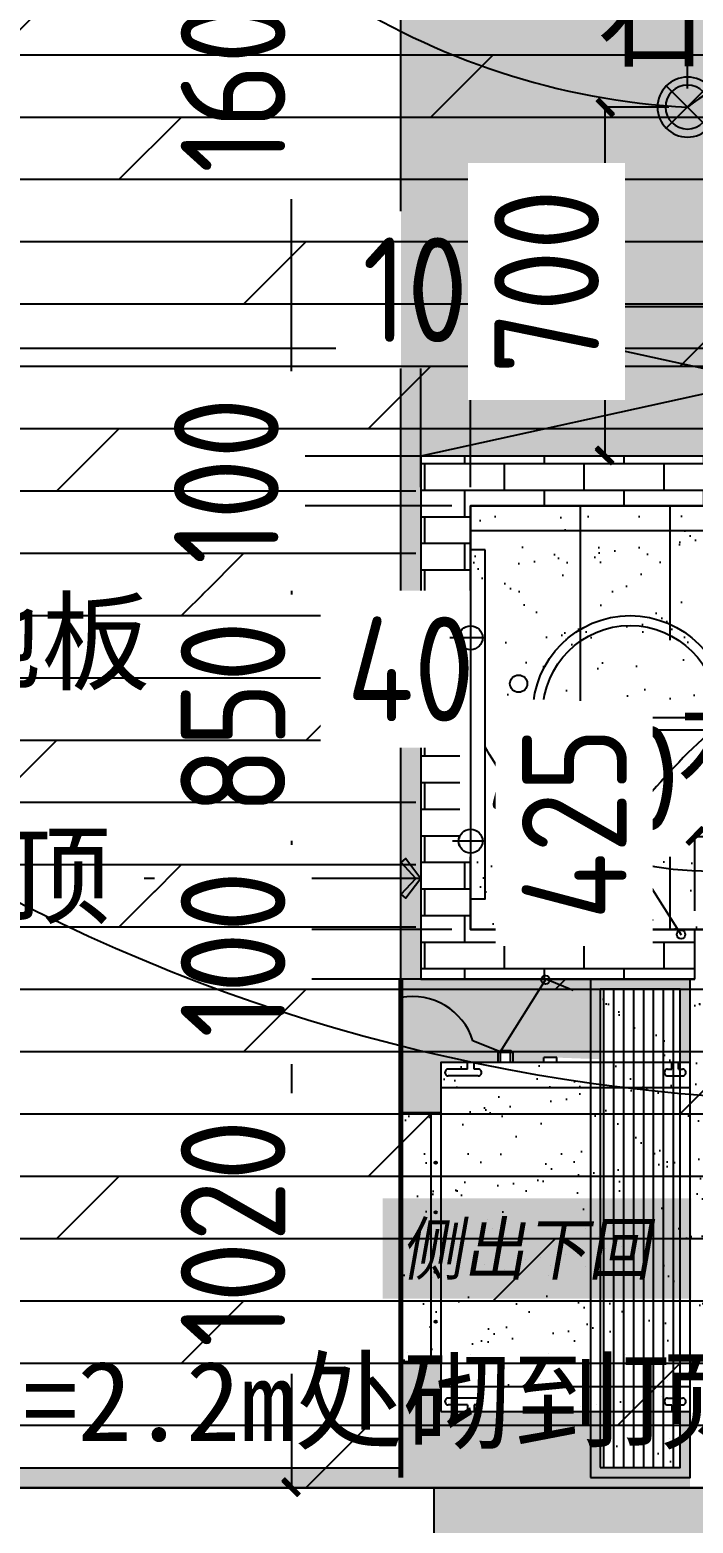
# Model space of a CAD drawing. Extents: x -74236 to 286982, y -14633 to 132816.
# Drawn here: x 95470 to 96800, y 111283 to 114279 of the extents above; entities that cross this region are included whole.
import ezdxf

# ---------------------------------------------------------------- set-up
doc = ezdxf.new("R2010")
doc.units = 0
doc.header["$LTSCALE"] = 10
doc.header["$MEASUREMENT"] = 0
doc.header["$PDSIZE"] = 5
for name, color, linetype in [('1活动家具', 4, 'Continuous'), ('2改建新建', 7, 'Continuous'), ('3地坪', 8, 'Continuous'), ('5顶面布置', 3, 'Continuous'), ('5顶面标注', 3, 'Continuous'), ('6灯具', 1, 'Continuous'), ('6灯具标注', 1, 'Continuous'), ('7开关', 1, 'Continuous'), ('AIR', 134, 'Continuous'), ('图框', 4, 'Continuous')]:
    doc.layers.add(name, color=color, linetype=linetype)
doc.styles.add('HEI', font='simhei.ttf')
doc.styles.add('pw50', font='simhei.ttf', dxfattribs={"height": 100})
doc.styles.get("Standard").update_dxf_attribs({"font": 'gbenor.shx', "bigfont": 'gbcbig.shx'})
doc.dimstyles.new('wl20', dxfattribs={"dimscale": 60, "dimtxt": 1.8, "dimasz": 0.03, "dimexe": 0, "dimexo": 0.625, "dimgap": 0.2, "dimtad": 1, "dimdec": 0, "dimrnd": 0.05, "dimdsep": 46, "dimtxsty": 'Standard', "dimblk": 'BZ', "dimcen": 0.06, "dimclrd": 127, "dimclre": 127, "dimclrt": 1, "dimadec": 0, "dimazin": 0, "dimtfac": 1, "dimtdec": 0, "dimtix": 1, "dimtmove": 2, "dimatfit": 3, "dimldrblk": 'jt', "dimfxl": 1, "dimtvp": 1, "dimtfill": 1, "dimtolj": 1, "dimtzin": 0, "dimarcsym": 0})
pattern_1 = [(37.5, (0, 0), (-3.7796, 115.609426), [0, -91.2, 0, -102, 0, -97.5]), (7.5, (0, 0), (106.1866, 169.32876), [0, -49.2, 0, -82.2, 0, -31.5]), (327.5, (-73.8, 0), (186.84851, 0.33954), [0, -30, 0, -108, 0, -141]), (317.5, (-73.8, 0), (180.3676, 52.66053), [0, -15, 0, -70.8, 0, -81])]

# ---------------------------------------------------------------- blocks, each defined once
blk = doc.blocks.new('fgfhtrs')
at = {"layer": 'AIR', "ltscale": 3}
h = blk.add_hatch(dxfattribs=at)
h.set_pattern_fill('_USER,_O', color=1, scale=20, pattern_type=0)
h.set_pattern_definition([(360, (231719.58, 248978.707), (5e-15, 20), [])])
h.paths.add_polyline_path([(103714.2, 100988.3), (103714.2, 100828.3), (104674.2, 100828.3), (104674.2, 100988.3)])
at = {"layer": 'AIR', "color": 156, "ltscale": 4000}
for p, q in [((104426.8, 101388.5), (103786.8, 101388.5)), ((103926.8, 101388.5), (103926.8, 101328.3)), ((103926.8, 101388.5), (104426.8, 101388.5)), ((104426.8, 101388.5), (104426.8, 101328.3)), ((103876.8, 101308.3), (103876.8, 100808.3)), ((104426.8, 101328.3), (103926.8, 101328.3)), ((103926.8, 101328.3), (103926.8, 101308.3)), ((104426.8, 101328.3), (104426.8, 101308.3)), ((104526.8, 101308.3), (104466.8, 101308.3)), ((104476.8, 101308.3), (104476.8, 100808.3)), ((103840.1, 101255), (103840.1, 101293.3)), ((103853.4, 101233.3), (103853.4, 101293.3)), ((104500.1, 101233.3), (104500.1, 101293.3)), ((104513.4, 101255), (104513.4, 101293.3)), ((103840.1, 101255), (103826.8, 101255)), ((103840.1, 101241.6), (103826.8, 101241.6)), ((103840.1, 101233.3), (103840.1, 101241.6)), ((104513.4, 101255), (104526.8, 101255)), ((104513.4, 101241.6), (104526.8, 101241.6)), ((104513.4, 101233.3), (104513.4, 101241.6)), ((104526.8, 101193.3), (104546.8, 101193.3)), ((104526.8, 101188.3), (104546.8, 101188.3)), ((104546.8, 101163.3), (104546.8, 101193.3)), ((104546.8, 101193.3), (104550.4, 101189.7)), ((104550.4, 101166.9), (104550.4, 101189.7)), ((104526.8, 101168.3), (104546.8, 101168.3)), ((104526.8, 101163.3), (104546.8, 101163.3)), ((104546.8, 101163.3), (104550.4, 101166.9)), ((104526.8, 101101.3), (104536.8, 101101.3)), ((104536.8, 101075.3), (104536.8, 101101.3)), ((104526.8, 101075.3), (104536.8, 101075.3)), ((103840.1, 100853.3), (103840.1, 100845)), ((103853.4, 100853.3), (103853.4, 100823.3)), ((104500.1, 100853.3), (104500.1, 100823.3)), ((104513.4, 100853.3), (104513.4, 100845)), ((103840.1, 100845), (103826.8, 100845)), ((103840.1, 100831.6), (103826.8, 100831.6)), ((103840.1, 100831.6), (103840.1, 100823.3)), ((104513.4, 100845), (104526.8, 100845)), ((104513.4, 100831.6), (104526.8, 100831.6)), ((104513.4, 100831.6), (104513.4, 100823.3))]:
    blk.add_line(p, q, dxfattribs=at)
at = {"layer": 'AIR', "color": 1, "ltscale": 3}
for points in [[(103862.5, 101388.5, 0, 0, 0), (103862.5, 101554.7, 20, 0, 0), (103862.5, 101642.7, 0, 0, 0)], [(103942.3, 101388.5, 0, 0, 0), (103942.3, 101554.7, 20, 0, 0), (103942.3, 101642.7, 0, 0, 0)], [(104022.1, 101388.5, 0, 0, 0), (104022.1, 101554.7, 20, 0, 0), (104022.1, 101642.7, 0, 0, 0)], [(104101.9, 101388.5, 0, 0, 0), (104101.9, 101554.7, 20, 0, 0), (104101.9, 101642.7, 0, 0, 0)], [(104181.7, 101388.5, 0, 0, 0), (104181.7, 101554.7, 20, 0, 0), (104181.7, 101642.7, 0, 0, 0)], [(104261.5, 101388.5, 0, 0, 0), (104261.5, 101554.7, 20, 0, 0), (104261.5, 101642.7, 0, 0, 0)], [(104341.3, 101388.5, 0, 0, 0), (104341.3, 101554.7, 20, 0, 0), (104341.3, 101642.7, 0, 0, 0)], [(104421.1, 101388.5, 0, 0, 0), (104421.1, 101554.7, 20, 0, 0), (104421.1, 101642.7, 0, 0, 0)]]:
    blk.add_lwpolyline(points, format="xyseb", dxfattribs=at)
at = {"layer": 'AIR', "color": 1, "ltscale": 3, "const_width": 10}
blk.add_lwpolyline([(104694.2, 101388.5), (103694.2, 101388.5)], dxfattribs=at)
at = {"layer": 'AIR', "color": 156, "ltscale": 4000}
blk.add_lwpolyline([(103826.8, 101308.3), (103826.8, 100808.3), (104526.8, 100808.3), (104526.8, 101308.3)], close=True, dxfattribs=at)
at = {"layer": 'AIR', "color": 3, "ltscale": 3}
for points in [[(103694.2, 101008.3), (103694.2, 100808.3), (104694.2, 100808.3), (104694.2, 101008.3)], [(103714.2, 100988.3), (103714.2, 100828.3), (104674.2, 100828.3), (104674.2, 100988.3)]]:
    blk.add_lwpolyline(points, close=True, dxfattribs=at)
at = {"layer": 'AIR', "color": 1, "ltscale": 3}
blk.add_lwpolyline([(103714.2, 100988.3), (103714.2, 100828.3), (104674.2, 100828.3), (104674.2, 100988.3)], close=True, dxfattribs=at)
at = {"layer": 'AIR', "color": 156, "ltscale": 4000}
for centre in [(104006.7, 101318.3), (104106.5, 101318.3), (104226.2, 101318.3), (104325.8, 101318.3), (104326, 101318.3)]:
    blk.add_circle(centre, 2.35, dxfattribs=at)
for centre, start, end in [((103846.8, 101293.3), 359.9995, 180), ((104506.8, 101293.3), 0, 180.0005), ((103846.8, 101233.3), 180, 0.0316), ((104506.8, 101233.3), 179.9684, 0), ((103846.8, 100853.3), 359.9684, 180), ((104506.8, 100853.3), 0, 180.0316), ((103846.8, 100823.3), 180, 0.0005), ((104506.8, 100823.3), 179.9995, 0)]:
    blk.add_arc(centre, 6.67, start, end, dxfattribs=at)
blk = doc.blocks.new('BZ')
at = {"layer": '图框', "linetype": 'Continuous'}
blk.add_hatch(color=2, dxfattribs=at).paths.add_polyline_path([(9.6, 6.5), (6.6, 9.4), (-10.5, -7.5), (-7.4, -10.7)])
blk.add_lwpolyline([(-7.4, -10.7), (9.6, 6.5), (6.6, 9.4), (-10.5, -7.5), (-7.4, -10.7)], dxfattribs=at)
blk = doc.blocks.new('jt')
at = {"layer": '图框', "linetype": 'Continuous'}
blk.add_hatch(color=2, dxfattribs=at).paths.add_polyline_path([(-22, 17.7), (-16.7, 22.2), (0, 0), (-16.7, -22), (-22, -17.6), (-5.7, 0)])
blk.add_lwpolyline([(-22, 17.7), (-16.7, 22.2), (0, 0), (-16.7, -22), (-22, -17.6), (-5.7, 0), (-22, 17.7)], dxfattribs=at)
blk = doc.blocks.new('*D403')
at = {"layer": '2改建新建', "color": 127, "lineweight": -2, "transparency": 16777216}
for p, q in [((96216.7, 115024.4), (95994.6, 115024.4)), ((95994.6, 113426.2), (95994.6, 115022.6)), ((96216.7, 113424.4), (95994.6, 113424.4))]:
    blk.add_line(p, q, dxfattribs=at)
at = {"layer": 'Defpoints', "color": 0, "transparency": 16777216}
for p in [(95994.6, 115024.4), (96254.2, 115024.4), (96254.2, 113424.4)]:
    blk.add_point(p, dxfattribs=at)
at = {"layer": '2改建新建', "color": 127, "lineweight": -2, "transparency": 16777216, "xscale": 1.8, "yscale": 1.8, "zscale": 1.8}
for p, rotation in [((95994.6, 115024.4), 90), ((95994.6, 113424.4), 270)]:
    blk.add_blockref('BZ', p, dxfattribs=dict(at, rotation=rotation))
at = {"layer": '2改建新建', "color": 1, "transparency": 16777216, "insert": (95877.6, 114224.4), "char_height": 210, "attachment_point": 5, "rotation": 90, "bg_fill": 3, "box_fill_scale": 1.25, "bg_fill_color": 256, "bg_fill_true_color": 13158600, "bg_fill_transparency": 0}
blk.add_mtext('\\A1;1600', dxfattribs=at)
blk = doc.blocks.new('*D404')
at = {"layer": '2改建新建', "color": 127, "lineweight": -2, "transparency": 16777216}
for p, q in [((96316.7, 113324.4), (95994.6, 113324.4)), ((95994.6, 113322.6), (95994.6, 112476.2)), ((96316.7, 112474.4), (95994.6, 112474.4))]:
    blk.add_line(p, q, dxfattribs=at)
at = {"layer": 'Defpoints', "color": 0, "transparency": 16777216}
for p in [(96354.2, 113324.4), (95994.6, 112474.4), (96354.2, 112474.4)]:
    blk.add_point(p, dxfattribs=at)
at = {"layer": '2改建新建', "color": 127, "lineweight": -2, "transparency": 16777216, "xscale": 1.8, "yscale": 1.8, "zscale": 1.8}
for p, rotation in [((95994.6, 113324.4), 90), ((95994.6, 112474.4), 270)]:
    blk.add_blockref('BZ', p, dxfattribs=dict(at, rotation=rotation))
at = {"layer": '2改建新建', "color": 1, "transparency": 16777216, "insert": (95877.6, 112899.4), "char_height": 210, "attachment_point": 5, "rotation": 90, "bg_fill": 3, "box_fill_scale": 1.25, "bg_fill_color": 256, "bg_fill_true_color": 13158600, "bg_fill_transparency": 0}
blk.add_mtext('\\A1;850', dxfattribs=at)
blk = doc.blocks.new('*D405')
at = {"layer": '2改建新建', "color": 127, "lineweight": -2, "transparency": 16777216}
for p, q in [((96216.7, 112374.4), (95994.6, 112374.4)), ((95994.6, 112372.6), (95994.6, 111356.2)), ((96216.7, 111354.4), (95994.6, 111354.4))]:
    blk.add_line(p, q, dxfattribs=at)
at = {"layer": 'Defpoints', "color": 0, "transparency": 16777216}
for p in [(96254.2, 112374.4), (95994.6, 111354.4), (96254.2, 111354.4)]:
    blk.add_point(p, dxfattribs=at)
at = {"layer": '2改建新建', "color": 127, "lineweight": -2, "transparency": 16777216, "xscale": 1.8, "yscale": 1.8, "zscale": 1.8}
for p, rotation in [((95994.6, 112374.4), 90), ((95994.6, 111354.4), 270)]:
    blk.add_blockref('BZ', p, dxfattribs=dict(at, rotation=rotation))
at = {"layer": '2改建新建', "color": 1, "transparency": 16777216, "insert": (95877.6, 111864.4), "char_height": 210, "attachment_point": 5, "rotation": 90, "bg_fill": 3, "box_fill_scale": 1.25, "bg_fill_color": 256, "bg_fill_true_color": 13158600, "bg_fill_transparency": 0}
blk.add_mtext('\\A1;1020', dxfattribs=at)
blk = doc.blocks.new('*D406')
at = {"layer": '2改建新建', "color": 127, "lineweight": -2, "transparency": 16777216}
for p, q in [((93034.2, 113411), (93034.2, 113640.9)), ((93036, 113640.9), (96252.4, 113640.9)), ((96254.2, 113461.9), (96254.2, 113640.9))]:
    blk.add_line(p, q, dxfattribs=at)
at = {"layer": 'Defpoints', "color": 0, "transparency": 16777216}
for p in [(96254.2, 113640.9), (96254.2, 113424.4), (93034.2, 113373.5)]:
    blk.add_point(p, dxfattribs=at)
at = {"layer": '2改建新建', "color": 127, "lineweight": -2, "transparency": 16777216, "xscale": 1.8, "yscale": 1.8, "zscale": 1.8, "rotation": 180}
blk.add_blockref('BZ', (93034.2, 113640.9), dxfattribs=at)
at = {"layer": '2改建新建', "color": 127, "lineweight": -2, "transparency": 16777216, "xscale": 1.8, "yscale": 1.8, "zscale": 1.8}
blk.add_blockref('BZ', (96254.2, 113640.9), dxfattribs=at)
at = {"layer": '2改建新建', "color": 1, "transparency": 16777216, "insert": (94644.2, 113757.9), "char_height": 210, "attachment_point": 5, "bg_fill": 3, "box_fill_scale": 1.25, "bg_fill_color": 256, "bg_fill_true_color": 13158600, "bg_fill_transparency": 0}
blk.add_mtext('\\A1;3220', dxfattribs=at)
blk = doc.blocks.new('*D407')
at = {"layer": '2改建新建', "color": 127, "lineweight": -2, "transparency": 16777216}
for p, q in [((96354.2, 113361.9), (96354.2, 113640.9)), ((96356, 113640.9), (98172.4, 113640.9)), ((98174.2, 113361.9), (98174.2, 113640.9))]:
    blk.add_line(p, q, dxfattribs=at)
at = {"layer": 'Defpoints', "color": 0, "transparency": 16777216}
for p in [(98174.2, 113640.9), (96354.2, 113324.4), (98174.2, 113324.4)]:
    blk.add_point(p, dxfattribs=at)
at = {"layer": '2改建新建', "color": 127, "lineweight": -2, "transparency": 16777216, "xscale": 1.8, "yscale": 1.8, "zscale": 1.8, "rotation": 180}
blk.add_blockref('BZ', (96354.2, 113640.9), dxfattribs=at)
at = {"layer": '2改建新建', "color": 127, "lineweight": -2, "transparency": 16777216, "xscale": 1.8, "yscale": 1.8, "zscale": 1.8}
blk.add_blockref('BZ', (98174.2, 113640.9), dxfattribs=at)
at = {"layer": '2改建新建', "color": 1, "transparency": 16777216, "insert": (97264.2, 113757.9), "char_height": 210, "attachment_point": 5, "bg_fill": 3, "box_fill_scale": 1.25, "bg_fill_color": 256, "bg_fill_true_color": 13158600, "bg_fill_transparency": 0}
blk.add_mtext('\\A1;1820', dxfattribs=at)
blk = doc.blocks.new('*D408')
at = {"layer": '2改建新建', "color": 127, "lineweight": -2, "transparency": 16777216}
for p, q in [((96252.4, 113640.9), (96250.6, 113640.9)), ((96254.2, 113361.9), (96254.2, 113640.9)), ((96354.2, 113640.9), (96254.2, 113640.9)), ((96354.2, 113361.9), (96354.2, 113640.9)), ((96356, 113640.9), (96357.8, 113640.9))]:
    blk.add_line(p, q, dxfattribs=at)
at = {"layer": 'Defpoints', "color": 0, "transparency": 16777216}
for p in [(96254.2, 113324.4), (96354.2, 113324.4)]:
    blk.add_point(p, dxfattribs=at)
at = {"layer": '2改建新建', "color": 127, "lineweight": -2, "transparency": 16777216, "xscale": 1.8, "yscale": 1.8, "zscale": 1.8}
blk.add_blockref('BZ', (96254.2, 113640.9), dxfattribs=at)
at = {"layer": '2改建新建', "color": 127, "lineweight": -2, "transparency": 16777216, "xscale": 1.8, "yscale": 1.8, "zscale": 1.8, "rotation": 180}
blk.add_blockref('BZ', (96354.2, 113640.9), dxfattribs=at)
at = {"layer": '2改建新建', "color": 1, "transparency": 16777216, "insert": (96304.2, 113757.9), "char_height": 210, "attachment_point": 5, "bg_fill": 3, "box_fill_scale": 1.25, "bg_fill_color": 256, "bg_fill_true_color": 13158600, "bg_fill_transparency": 0}
blk.add_mtext('\\A1;100', dxfattribs=at)
at = {"layer": 'Defpoints', "color": 0, "transparency": 16777216}
blk.add_point((96254.2, 113640.9), dxfattribs=at)
blk = doc.blocks.new('*D411')
at = {"layer": '2改建新建', "color": 127, "lineweight": -2, "transparency": 16777216}
for p, q in [((95981.1, 113426.2), (95981.1, 113428)), ((96316.7, 113424.4), (95981.1, 113424.4)), ((95981.1, 113324.4), (95981.1, 113424.4)), ((96316.7, 113324.4), (95981.1, 113324.4)), ((95981.1, 113322.6), (95981.1, 113320.8))]:
    blk.add_line(p, q, dxfattribs=at)
at = {"layer": 'Defpoints', "color": 0, "transparency": 16777216}
for p in [(96354.2, 113424.4), (96354.2, 113324.4)]:
    blk.add_point(p, dxfattribs=at)
at = {"layer": '2改建新建', "color": 127, "lineweight": -2, "transparency": 16777216, "xscale": 1.8, "yscale": 1.8, "zscale": 1.8}
for p, rotation in [((95981.1, 113424.4), 270), ((95981.1, 113324.4), 90)]:
    blk.add_blockref('BZ', p, dxfattribs=dict(at, rotation=rotation))
at = {"layer": '2改建新建', "color": 1, "transparency": 16777216, "insert": (95864.1, 113374.4), "char_height": 210, "attachment_point": 5, "rotation": 90, "bg_fill": 3, "box_fill_scale": 1.25, "bg_fill_color": 256, "bg_fill_true_color": 13158600, "bg_fill_transparency": 0}
blk.add_mtext('\\A1;100', dxfattribs=at)
at = {"layer": 'Defpoints', "color": 0, "transparency": 16777216}
blk.add_point((95981.1, 113424.4), dxfattribs=at)
blk = doc.blocks.new('*D412')
at = {"layer": '2改建新建', "color": 127, "lineweight": -2, "transparency": 16777216}
for p, q in [((95994.6, 112476.2), (95994.6, 112478)), ((96316.7, 112474.4), (95994.6, 112474.4)), ((95994.6, 112474.4), (95994.6, 112374.4)), ((96316.7, 112374.4), (95994.6, 112374.4)), ((95994.6, 112372.6), (95994.6, 112370.8))]:
    blk.add_line(p, q, dxfattribs=at)
at = {"layer": 'Defpoints', "color": 0, "transparency": 16777216}
for p in [(96354.2, 112474.4), (96354.2, 112374.4)]:
    blk.add_point(p, dxfattribs=at)
at = {"layer": '2改建新建', "color": 127, "lineweight": -2, "transparency": 16777216, "xscale": 1.8, "yscale": 1.8, "zscale": 1.8}
for p, rotation in [((95994.6, 112474.4), 270), ((95994.6, 112374.4), 90)]:
    blk.add_blockref('BZ', p, dxfattribs=dict(at, rotation=rotation))
at = {"layer": '2改建新建', "color": 1, "transparency": 16777216, "insert": (95877.6, 112424.4), "char_height": 210, "attachment_point": 5, "rotation": 90, "bg_fill": 3, "box_fill_scale": 1.25, "bg_fill_color": 256, "bg_fill_true_color": 13158600, "bg_fill_transparency": 0}
blk.add_mtext('\\A1;100', dxfattribs=at)
at = {"layer": 'Defpoints', "color": 0, "transparency": 16777216}
blk.add_point((95994.6, 112374.4), dxfattribs=at)
blk = doc.blocks.new('*D413')
at = {"layer": '2改建新建', "color": 127, "lineweight": -2, "transparency": 16777216}
for p, q in [((96354.2, 112511.9), (96354.2, 112661.1)), ((96356, 112661.1), (96802.4, 112661.1)), ((96804.2, 112511.9), (96804.2, 112661.1))]:
    blk.add_line(p, q, dxfattribs=at)
at = {"layer": 'Defpoints', "color": 0, "transparency": 16777216}
for p in [(96354.2, 112474.4), (96804.2, 112474.4)]:
    blk.add_point(p, dxfattribs=at)
at = {"layer": '2改建新建', "color": 127, "lineweight": -2, "transparency": 16777216, "xscale": 1.8, "yscale": 1.8, "zscale": 1.8, "rotation": 180}
blk.add_blockref('BZ', (96354.2, 112661.1), dxfattribs=at)
at = {"layer": '2改建新建', "color": 127, "lineweight": -2, "transparency": 16777216, "xscale": 1.8, "yscale": 1.8, "zscale": 1.8}
blk.add_blockref('BZ', (96804.2, 112661.1), dxfattribs=at)
at = {"layer": '2改建新建', "color": 1, "transparency": 16777216, "insert": (96579.2, 112778.1), "char_height": 210, "attachment_point": 5, "bg_fill": 3, "box_fill_scale": 1.25, "bg_fill_color": 256, "bg_fill_true_color": 13158600, "bg_fill_transparency": 0}
blk.add_mtext('\\A1;450', dxfattribs=at)
at = {"layer": 'Defpoints', "color": 0, "transparency": 16777216}
blk.add_point((96804.2, 112661.1), dxfattribs=at)
blk = doc.blocks.new('*D414')
at = {"layer": '2改建新建', "color": 127, "lineweight": -2, "transparency": 16777216}
for p, q in [((96804.2, 112511.9), (96804.2, 112661.1)), ((96806, 112661.1), (98102.4, 112661.1)), ((98104.2, 112511.9), (98104.2, 112661.1))]:
    blk.add_line(p, q, dxfattribs=at)
at = {"layer": 'Defpoints', "color": 0, "transparency": 16777216}
for p in [(98104.2, 112661.1), (96804.2, 112474.4), (98104.2, 112474.4)]:
    blk.add_point(p, dxfattribs=at)
at = {"layer": '2改建新建', "color": 127, "lineweight": -2, "transparency": 16777216, "xscale": 1.8, "yscale": 1.8, "zscale": 1.8, "rotation": 180}
blk.add_blockref('BZ', (96804.2, 112661.1), dxfattribs=at)
at = {"layer": '2改建新建', "color": 127, "lineweight": -2, "transparency": 16777216, "xscale": 1.8, "yscale": 1.8, "zscale": 1.8}
blk.add_blockref('BZ', (98104.2, 112661.1), dxfattribs=at)
at = {"layer": '2改建新建', "color": 1, "transparency": 16777216, "insert": (97454.2, 112778.1), "char_height": 210, "attachment_point": 5, "bg_fill": 3, "box_fill_scale": 1.25, "bg_fill_color": 256, "bg_fill_true_color": 13158600, "bg_fill_transparency": 0}
blk.add_mtext('\\A1;1300', dxfattribs=at)
blk = doc.blocks.new('*D454')
at = {"layer": '5顶面标注', "color": 127, "lineweight": -2, "transparency": 16777216}
for p, q in [((96214.2, 113052.5), (96214.2, 112880)), ((96254.2, 113052.5), (96254.2, 112880)), ((96212.4, 112880), (96210.6, 112880)), ((96254.2, 112880), (96214.2, 112880)), ((96256, 112880), (96257.8, 112880))]:
    blk.add_line(p, q, dxfattribs=at)
at = {"layer": '5顶面标注', "color": 127, "lineweight": -2, "transparency": 16777216, "xscale": 1.8, "yscale": 1.8, "zscale": 1.8}
blk.add_blockref('BZ', (96214.2, 112880), dxfattribs=at)
at = {"layer": '5顶面标注', "color": 127, "lineweight": -2, "transparency": 16777216, "xscale": 1.8, "yscale": 1.8, "zscale": 1.8, "rotation": 180}
blk.add_blockref('BZ', (96254.2, 112880), dxfattribs=at)
at = {"layer": '5顶面标注', "color": 1, "transparency": 16777216, "insert": (96234.2, 112997), "char_height": 210, "attachment_point": 5, "bg_fill": 3, "box_fill_scale": 1.25, "bg_fill_color": 256, "bg_fill_true_color": 13158600, "bg_fill_transparency": 0}
blk.add_mtext('\\A1;40', dxfattribs=at)
at = {"layer": 'Defpoints', "color": 0, "transparency": 16777216}
for p in [(96214.2, 113090), (96254.2, 113090), (96214.2, 112880)]:
    blk.add_point(p, dxfattribs=at)
blk = doc.blocks.new('A$C06861787')
at = {"layer": '6灯具', "color": 1}
for p, q in [((263.4, 263.4), (45.2, 45.2)), ((45.2, 263.4), (263.4, 45.2))]:
    blk.add_line(p, q, dxfattribs=at)
for radius in [154.3, 112.9]:
    blk.add_circle((154.3, 154.3), radius, dxfattribs=at)
blk = doc.blocks.new('fhgfnhg')
at = {"layer": '6灯具', "color": 1}
for p, q in [((94585.7, 111327.4), (94515.3, 111327.4)), ((94585.7, 110919.3), (94520.1, 110919.3))]:
    blk.add_line(p, q, dxfattribs=at)
at = {"layer": '6灯具'}
blk.add_lwpolyline([(94585.7, 111503.5), (94556.7, 111503.5), (94556.7, 110803.5), (94585.7, 110803.5)], close=True, dxfattribs=at)
at = {"layer": '6灯具', "color": 1}
for centre in [(94556.7, 111327.4), (94556.7, 110919.3)]:
    blk.add_circle(centre, 24, dxfattribs=at)
blk = doc.blocks.new('*D519')
at = {"layer": '6灯具标注', "color": 127, "lineweight": -2, "transparency": 16777216}
for p, q in [((96831, 112899.4), (96679.1, 112899.4)), ((96679.1, 112897.6), (96679.1, 112476.2)), ((96831, 112474.4), (96679.1, 112474.4))]:
    blk.add_line(p, q, dxfattribs=at)
at = {"layer": 'Defpoints', "color": 0, "transparency": 16777216}
for p in [(96868.5, 112899.4), (96868.5, 112474.4)]:
    blk.add_point(p, dxfattribs=at)
at = {"layer": '6灯具标注', "color": 127, "lineweight": -2, "transparency": 16777216, "xscale": 1.8, "yscale": 1.8, "zscale": 1.8}
for p, rotation in [((96679.1, 112899.4), 90), ((96679.1, 112474.4), 270)]:
    blk.add_blockref('BZ', p, dxfattribs=dict(at, rotation=rotation))
at = {"layer": '6灯具标注', "color": 1, "transparency": 16777216, "insert": (96562.1, 112686.9), "char_height": 210, "attachment_point": 5, "rotation": 90, "bg_fill": 3, "box_fill_scale": 1.25, "bg_fill_color": 256, "bg_fill_true_color": 13158600, "bg_fill_transparency": 0}
blk.add_mtext('\\A1;425', dxfattribs=at)
at = {"layer": 'Defpoints', "color": 0, "transparency": 16777216}
blk.add_point((96679.1, 112474.4), dxfattribs=at)
blk = doc.blocks.new('*D529')
at = {"layer": '6灯具标注', "color": 127, "lineweight": -2, "transparency": 16777216}
for p, q in [((96789.2, 114161.9), (96789.2, 114369.5)), ((97187.4, 114369.5), (96791, 114369.5)), ((97189.2, 114161.9), (97189.2, 114369.5))]:
    blk.add_line(p, q, dxfattribs=at)
at = {"layer": 'Defpoints', "color": 0, "transparency": 16777216}
for p in [(96789.2, 114124.4), (97189.2, 114124.4)]:
    blk.add_point(p, dxfattribs=at)
at = {"layer": '6灯具标注', "color": 127, "lineweight": -2, "transparency": 16777216, "xscale": 1.8, "yscale": 1.8, "zscale": 1.8, "rotation": 180}
blk.add_blockref('BZ', (96789.2, 114369.5), dxfattribs=at)
at = {"layer": '6灯具标注', "color": 127, "lineweight": -2, "transparency": 16777216, "xscale": 1.8, "yscale": 1.8, "zscale": 1.8}
blk.add_blockref('BZ', (97189.2, 114369.5), dxfattribs=at)
at = {"layer": '6灯具标注', "color": 1, "transparency": 16777216, "insert": (96989.2, 114486.5), "char_height": 210, "attachment_point": 5, "bg_fill": 3, "box_fill_scale": 1.25, "bg_fill_color": 256, "bg_fill_true_color": 13158600, "bg_fill_transparency": 0}
blk.add_mtext('\\A1;400', dxfattribs=at)
at = {"layer": 'Defpoints', "color": 0, "transparency": 16777216}
blk.add_point((96789.2, 114369.5), dxfattribs=at)
blk = doc.blocks.new('*D530')
at = {"layer": '6灯具标注', "color": 127, "lineweight": -2, "transparency": 16777216}
for p, q in [((96751.7, 114124.4), (96623.5, 114124.4)), ((96623.5, 114122.6), (96623.5, 113426.2)), ((96751.7, 113424.4), (96623.5, 113424.4))]:
    blk.add_line(p, q, dxfattribs=at)
at = {"layer": 'Defpoints', "color": 0, "transparency": 16777216}
for p in [(96789.2, 114124.4), (96623.5, 113424.4), (96789.2, 113424.4)]:
    blk.add_point(p, dxfattribs=at)
at = {"layer": '6灯具标注', "color": 127, "lineweight": -2, "transparency": 16777216, "xscale": 1.8, "yscale": 1.8, "zscale": 1.8}
for p, rotation in [((96623.5, 114124.4), 90), ((96623.5, 113424.4), 270)]:
    blk.add_blockref('BZ', p, dxfattribs=dict(at, rotation=rotation))
at = {"layer": '6灯具标注', "color": 1, "transparency": 16777216, "insert": (96506.5, 113774.4), "char_height": 210, "attachment_point": 5, "rotation": 90, "bg_fill": 3, "box_fill_scale": 1.25, "bg_fill_color": 256, "bg_fill_true_color": 13158600, "bg_fill_transparency": 0}
blk.add_mtext('\\A1;700', dxfattribs=at)

msp = doc.modelspace()

# ---------------------------------------------------------------- hatches: boundary and pattern name
msp.add_hatch(color=252).paths.add_polyline_path([(98684.2, 111354.4), (96280.6, 111354.4), (96280.6, 111114.4), (98684.2, 111114.4)])
at = {"layer": '2改建新建'}
h = msp.add_hatch(dxfattribs=at)
h.set_pattern_fill('AR-BRSTD', color=253, scale=20, double=1)
h.set_pattern_definition([(0, (24662.13, 24758.137), (0, 53.34), []), (90, (24662.13, 24758.14), (-80, 53.34), [53.34, -53.34])])
h.paths.add_polyline_path([(96804.2, 112374.4), (96804.2, 112474.4), (96354.2, 112474.4), (96354.2, 113324.4), (98174.2, 113324.4), (98174.2, 112864.4), (98294.2, 112864.4), (98294.2, 114174.4), (98544.2, 114174.4), (98544.2, 114254.4), (98174.2, 114254.4), (98174.2, 113424.4), (96254.2, 113424.4), (96254.2, 112374.4)])
at = {"layer": '5顶面标注'}
h = msp.add_hatch(dxfattribs=at)
h.set_pattern_fill('AR-SAND', color=253, scale=60, double=1)
h.set_pattern_definition(pattern_1)
h.paths.add_polyline_path([(98104.2, 112474.4), (98174.2, 112474.4), (98174.2, 113324.4), (96354.2, 113324.4), (96354.2, 112474.4), (96804.2, 112474.4)])
h = msp.add_hatch(dxfattribs=at)
h.set_pattern_fill('AR-SAND', color=253, scale=60, double=1)
h.set_pattern_definition(pattern_1)
h.paths.add_polyline_path([(99944.2, 107104.4), (98674.2, 107104.4), (98324.2, 107104.4), (98324.2, 105844.4), (98784.2, 105844.4), (99794.2, 105844.4), (99944.2, 105844.4)])
h.paths.add_polyline_path([(99944.2, 107344.4), (98674.2, 107344.4), (98674.2, 107104.4), (99944.2, 107104.4)])
h.paths.add_polyline_path([(98674.2, 107594.4), (94604.2, 107594.4), (94604.2, 110864.4), (98674.2, 110864.4), (98674.2, 109505.4), (98734.4, 109505.4), (98754.4, 109505.4), (98754.4, 109605.4), (98869.4, 109605.4), (98869.4, 109629), (98899.4, 109629), (98899.4, 109605.4), (98961.4, 109605.4), (98961.4, 109615.4), (98987.4, 109615.4), (99054.4, 109612.9), (99054.4, 109772.8), (99254.4, 109772.8), (99254.4, 108772.8), (99054.4, 108772.8), (99054.4, 108905.4), (98754.4, 108905.4), (98754.4, 109005.4), (98734.4, 109005.4), (98674.2, 109005.4), (98674.2, 108865.4), (98674.2, 108772.8)], flags=16)
h.paths.add_polyline_path([(99234.4, 108792.8), (99074.4, 108792.8), (99074.4, 109752.8), (99234.4, 109752.8), (99234.4, 109592), (99239.4, 109592, -0.999995), (99239.4, 109578.7), (99234.4, 109578.7), (99234.4, 108932), (99239.4, 108932, -1.000005), (99239.4, 108918.7), (99234.4, 108918.7)], flags=0)
h.paths.add_polyline_path([(99217.7, 108905.4), (99217.7, 108918.7), (99209.4, 108918.7, -2.414214), (99216, 108925.4)], flags=0)
h.paths.add_polyline_path([(98829.4, 108918.7, 2.414214), (98822.7, 108925.4), (98822.1, 108918.7)], flags=0)
h.paths.add_polyline_path([(98734.4, 109005.4), (98742, 109404.7, -1), (98746.7, 109404.7, -0.998673), (98742, 109404.4), (98742, 109304.8, -208.667316), (98742, 109304.8), (98742, 109185.2, -156.577821), (98742, 109185.1), (98742, 109085.4, -94.044075), (98742, 109085.3)], flags=16)
h.paths.add_polyline_path([(98899.4, 109625.4), (98894.4, 109630.4), (98894.4, 109625.4)], flags=0)
h.paths.add_polyline_path([(99844.2, 111354.4), (98684.2, 111354.4), (98684.2, 111114.4), (99844.2, 111114.4)])
h.paths.add_polyline_path([(98638, 109132.1), (99256.8, 109132.1), (99256.8, 109333.2), (98638, 109333.2)], flags=24)
h.paths.add_polyline_path([(100344.2, 112644.4), (98684.2, 112644.4), (98684.2, 111354.4), (99844.2, 111354.4), (99844.2, 111644.4), (100344.2, 111644.4)])
h.paths.add_polyline_path([(94564.2, 111114.4), (94564.2, 107344.4), (99844.2, 107344.4), (99844.2, 111114.4)])
h = msp.add_hatch(dxfattribs=at)
h.set_pattern_fill('AR-SAND', color=253, scale=60, double=1)
h.set_pattern_definition(pattern_1)
h.paths.add_polyline_path([(96794.4, 112374.4), (96794.4, 111354.4), (98444.2, 111354.4), (98444.2, 111424.4), (98444.2, 112225.4), (98444.2, 112374.4), (98174.2, 112374.4), (98104.2, 112374.4)])
h = msp.add_hatch(dxfattribs=at)
h.set_pattern_fill('AR-SAND', color=253, scale=60, double=1)
h.set_pattern_definition(pattern_1)
h.paths.add_polyline_path([(96774.4, 112354.7), (96774.4, 112194), (96779.4, 112194, -0.999995), (96779.4, 112180.7), (96774.4, 112180.7), (96774.4, 111534), (96779.4, 111534, -1.000005), (96779.4, 111520.7), (96774.4, 111520.7), (96774.4, 111394.7), (96614.4, 111394.7), (96614.4, 112354.7)], flags=0)
h.paths.add_polyline_path([(96749.4, 112194, 2.414214), (96756, 112187.3), (96756.6, 112194)], flags=0)
h.paths.add_polyline_path([(96439.4, 112227.3), (96434.4, 112232.3), (96434.4, 112227.3)], flags=0)
h.paths.add_polyline_path([(96282, 112006.6, -1), (96286.7, 112006.6, -0.998673), (96282, 112006.4), (96282, 111906.8, -208.667316), (96282, 111906.7), (96282, 111787.1, -156.577821), (96282, 111787.1), (96282, 111687.3, -94.044075), (96282, 111687.2), (96274.4, 111607.3)], flags=0)
h.paths.add_polyline_path([(96178, 111734), (96796.8, 111734), (96796.8, 111935.2), (96178, 111935.2)], flags=24)
h.paths.add_polyline_path([(96214.2, 112107.3), (96214.2, 111607.3), (96294.4, 111607.3), (96294.4, 111507.3), (96614.4, 111507.3), (96614.4, 111394.7), (96774.4, 111394.7), (96774.4, 111507.3), (96794.4, 111507.3), (96794.4, 112207.3), (96774.4, 112207.3), (96774.4, 112354.7), (96614.4, 112354.7), (96614.4, 112214.1), (96527.4, 112217.3), (96501.4, 112217.3), (96501.4, 112207.3), (96439.4, 112207.3), (96439.4, 112231), (96409.4, 112231), (96409.4, 112207.3), (96294.4, 112207.3), (96294.4, 112107.3)])

# ---------------------------------------------------------------- linework, layer by layer
at = {"color": 255}
for p, q in [((98174.2, 113424.4), (96254.2, 113424.4)), ((96254.2, 113424.4), (96254.2, 112374.4)), ((98174.2, 113324.4), (96354.2, 113324.4)), ((96354.2, 113324.4), (96354.2, 112474.4)), ((96804.2, 112474.4), (96354.2, 112474.4)), ((96804.2, 112374.4), (96254.2, 112374.4)), ((92884.2, 111354.4), (98684.2, 111354.4))]:
    msp.add_line(p, q, dxfattribs=at)
at = {"color": 252}
msp.add_line((96280.6, 111354.4), (96280.6, 111114.4), dxfattribs=at)
at = {"layer": '1活动家具', "color": 8}
for p, q in [((97624.2, 113724.4), (96254.2, 113424.4)), ((96254.2, 113724.4), (97624.2, 113424.4))]:
    msp.add_line(p, q, dxfattribs=at)
at = {"layer": '1活动家具', "color": 4}
msp.add_line((98174.2, 113424.4), (96254.2, 113424.4), dxfattribs=at)
at = {"layer": '1活动家具'}
msp.add_lwpolyline([(97624.2, 113424.4), (96254.2, 113424.4), (96254.2, 113724.4), (97624.2, 113724.4)], close=True, dxfattribs=at)
at = {"layer": '1活动家具', "color": 4}
msp.add_lwpolyline([(96753.7, 112764.1), (96753.7, 112474.4), (96354.2, 112474.4), (96354.2, 113324.4), (96753.7, 113324.4), (96753.7, 113054.6)], dxfattribs=at)
msp.add_lwpolyline([(96524.5, 112895.3), (96422.2, 112895.3), (96422.2, 112924.4), (96524.5, 112924.4)], close=True, dxfattribs=at)
for centre, radius in [((96674, 112909.3), 194.8), ((96450.4, 112967.7), 17.3), ((96450.4, 112852), 17.3)]:
    msp.add_circle(centre, radius, dxfattribs=at)
at = {"layer": '1活动家具'}
msp.add_circle((96674, 112909.3), 175, dxfattribs=at)
at = {"layer": '2改建新建', "color": 255}
msp.add_lwpolyline([(96804.2, 112374.4), (96804.2, 112474.4), (96354.2, 112474.4), (96354.2, 113324.4), (98174.2, 113324.4), (98174.2, 112864.4), (98294.2, 112864.4), (98294.2, 114174.4), (98544.2, 114174.4), (98544.2, 114254.4), (98174.2, 114254.4), (98174.2, 113424.4), (96254.2, 113424.4), (96254.2, 112374.4), (96804.2, 112374.4)], dxfattribs=at)
at = {"layer": '5顶面布置', "color": 3}
msp.add_lwpolyline([(96214.2, 114774.4), (93074.2, 114774.4), (93074.2, 111394.4), (96214.2, 111394.4)], close=True, dxfattribs=at)
at = {"layer": '7开关', "color": 1}
for p, q in [((96505.1, 112374.4), (96413.2, 112228.9)), ((96559.5, 112352.1), (96505.1, 112374.4))]:
    msp.add_line(p, q, dxfattribs=at)
msp.add_circle((96504.4, 112373.3), 8.63, dxfattribs=at)
at = {"layer": '7开关', "color": 6}
msp.add_arc((96989.2, 113874.1), 320.4, 51.3758, 128.6242, dxfattribs=at)

# ---------------------------------------------------------------- block references
at = {"layer": '6灯具', "color": 1, "xscale": -0.3896103896113345, "yscale": 0.3896103896113345, "zscale": 0.3896103896113345, "rotation": 180}
msp.add_blockref('A$C06861787', (96729, 114184.6), dxfattribs=at)
at = {"layer": 'AIR', "color": 0, "rotation": 89.99999999999997}
msp.add_blockref('fgfhtrs', (197602.6, 7680.6), dxfattribs=at)

# ---------------------------------------------------------------- texts
at = {"layer": '2改建新建', "color": 254, "char_height": 160, "attachment_point": 7}
for s, insert, width in [('{\\fSimSun|b0|i0|c134|p2;\\C2;砌到顶}', (94977.9, 112485), 1319.801), ('{\\fSimSun|b0|i0|c134|p2;\\C2;自H=2.2m处砌到顶}', (95129.6, 111430.5), 1952.562)]:
    msp.add_mtext(s, dxfattribs=dict(at, insert=insert, width=width))
at = {"layer": '5顶面标注', "color": 1, "insert": (96610, 114383), "char_height": 160, "width": 1699.551, "attachment_point": 1, "style": 'pw50'}
msp.add_mtext('石膏板吊顶', dxfattribs=at)
at = {"layer": 'AIR', "color": 2, "style": 'HEI', "oblique": 10, "width": 0.9}
msp.add_text('侧出下回', height=102, dxfattribs=at).set_placement((96214.2, 111782.5))

# ---------------------------------------------------------------- leaders
at = {"layer": '2改建新建', "color": 255}
msp.add_leader([(96254.2, 112577), (95699.5, 112577)], dimstyle='wl20', override={"dimtxt": 4, "dimgap": 0.2, "dimtad": 0, "dimfxl": 300, "dimfxlon": 1, "dimarcsym": 1}, dxfattribs=at)

# ---------------------------------------------------------------- next in the draw order: dimensions: what is measured, and where the dimension line sits
for base, p1, p2, picture, middle in [((95994.6, 115024.4), (96254.2, 113424.4), (96254.2, 115024.4), '*D403', (95877.6, 114224.4)), ((95994.6, 112474.4), (96354.2, 113324.4), (96354.2, 112474.4), '*D404', (95877.6, 112899.4)), ((95994.6, 111354.4), (96254.2, 112374.4), (96254.2, 111354.4), '*D405', (95877.6, 111864.4))]:
    dim = msp.add_linear_dim(base=base, p1=p1, p2=p2, angle=90, dimstyle='wl20', override={"dimtxt": 3.5, "dimfxl": 300, "dimfxlon": 1, "dimarcsym": 1}, dxfattribs=at)
    dim.commit()
    dim.dimension.update_dxf_attribs({"geometry": picture, "text_midpoint": middle})

# ---------------------------------------------------------------- next in the draw order: linework, layer by layer
at = {"layer": '7开关', "color": 6}
msp.add_arc((96863.9, 115570.6), 1448.1, 206.9198, 267.0417, dxfattribs=at)

# ---------------------------------------------------------------- next in the draw order: dimensions: what is measured, and where the dimension line sits
at = {"layer": '2改建新建', "color": 255}
for base, p1, p2, picture, middle in [((96254.2, 113640.9), (93034.2, 113373.5), (96254.2, 113424.4), '*D406', (94644.2, 113757.9)), ((98174.2, 113640.9), (96354.2, 113324.4), (98174.2, 113324.4), '*D407', (97264.2, 113757.9))]:
    dim = msp.add_linear_dim(base=base, p1=p1, p2=p2, dimstyle='wl20', override={"dimtxt": 3.5, "dimfxl": 300, "dimfxlon": 1, "dimarcsym": 1}, dxfattribs=at)
    dim.commit()
    dim.dimension.update_dxf_attribs({"geometry": picture, "text_midpoint": middle})
dim = msp.add_linear_dim(base=(95994.6, 112374.4), p1=(96354.2, 112474.4), p2=(96354.2, 112374.4), angle=90, dimstyle='wl20', override={"dimtxt": 3.5, "dimfxl": 300, "dimfxlon": 1, "dimarcsym": 1}, dxfattribs=at)
dim.commit()
dim.dimension.update_dxf_attribs({"geometry": '*D412', "text_midpoint": (95877.6, 112424.4)})

# ---------------------------------------------------------------- next in the draw order: linework, layer by layer
at = {"layer": '7开关', "color": 1}
msp.add_line((96413.2, 112228.9), (96358.8, 112251.3), dxfattribs=at)
at = {"layer": '7开关', "color": 6}
for centre, radius, start, end in [((89612.9, 116749.9), 6224.9, 323.92555, 342.50907), ((96237.1, 112212.2), 127.8, 17.776, 100.3672)]:
    msp.add_arc(centre, radius, start, end, dxfattribs=at)

# ---------------------------------------------------------------- next in the draw order: dimensions: what is measured, and where the dimension line sits
at = {"layer": '2改建新建', "color": 255}
for base, p1, p2, picture, middle in [((96254.2, 113640.9), (96354.2, 113324.4), (96254.2, 113324.4), '*D408', (96304.2, 113757.9)), ((96804.2, 112661.1), (96354.2, 112474.4), (96804.2, 112474.4), '*D413', (96579.2, 112778.1))]:
    dim = msp.add_linear_dim(base=base, p1=p1, p2=p2, dimstyle='wl20', override={"dimtxt": 3.5, "dimfxl": 300, "dimfxlon": 1, "dimarcsym": 1}, dxfattribs=at)
    dim.commit()
    dim.dimension.update_dxf_attribs({"geometry": picture, "text_midpoint": middle})

# ---------------------------------------------------------------- next in the draw order: linework, layer by layer
at = {"layer": '7开关', "color": 1}
for p, q in [((96571.6, 112619.9), (96517.2, 112597.6)), ((96663.5, 112474.4), (96571.6, 112619.9)), ((96685.1, 112608.8), (96630.7, 112586.4)), ((96598.2, 112577.8), (96543.8, 112555.5))]:
    msp.add_line(p, q, dxfattribs=at)
msp.add_circle((96662.7, 112475.6), 8.63, dxfattribs=at)

# ---------------------------------------------------------------- next in the draw order: dimensions: what is measured, and where the dimension line sits
at = {"layer": '2改建新建', "color": 255}
dim = msp.add_linear_dim(base=(95981.1, 113424.4), p1=(96354.2, 113324.4), p2=(96354.2, 113424.4), angle=90, dimstyle='wl20', override={"dimtxt": 3.5, "dimfxl": 300, "dimfxlon": 1, "dimarcsym": 1}, dxfattribs=at)
dim.commit()
dim.dimension.update_dxf_attribs({"geometry": '*D411', "text_midpoint": (95864.1, 113374.4)})
dim = msp.add_linear_dim(base=(98104.2, 112661.1), p1=(96804.2, 112474.4), p2=(98104.2, 112474.4), dimstyle='wl20', override={"dimtxt": 3.5, "dimfxl": 300, "dimfxlon": 1, "dimarcsym": 1}, dxfattribs=at)
dim.commit()
dim.dimension.update_dxf_attribs({"geometry": '*D414', "text_midpoint": (97454.2, 112778.1)})

# ---------------------------------------------------------------- next in the draw order: hatches: boundary and pattern name
at = {"layer": '3地坪'}
h = msp.add_hatch(dxfattribs=at)
h.set_pattern_fill('DOLMIT', color=253, scale=500, double=1)
h.set_pattern_definition([(0, (93024.15, 111354.38), (0, 125), []), (45, (93024.15, 111354.38), (-250, 250), [176.777, -353.553])])
h.paths.add_polyline_path([(98164.2, 115024.4), (92884.2, 115024.4), (92884.2, 111354.4), (98434.2, 111354.4), (98434.2, 111424.4), (98434.2, 112225.4), (98434.2, 112374.4), (98164.2, 112374.4), (98094.2, 112374.4), (96794.2, 112374.4), (96244.2, 112374.4), (96244.2, 113424.4), (98164.2, 113424.4)])
h = msp.add_hatch(dxfattribs=at)
h.set_pattern_fill('_USER', color=253, scale=400, double=1, pattern_type=0)
h.set_pattern_definition([(0, (98174.15, 112474.43), (0, 400), []), (90, (98174.15, 112474.43), (-400, 2e-14), [])])
h.paths.add_polyline_path([(96354.2, 113324.4), (96354.2, 112474.4), (96804.2, 112474.4), (98104.2, 112474.4), (98174.2, 112474.4), (98174.2, 113324.4)])
h = msp.add_hatch(dxfattribs=at)
h.set_pattern_fill('_USER', color=253, scale=800, double=1, pattern_type=0)
h.set_pattern_definition([(0, (94384.15, 107344.4), (0, 800), []), (90, (94384.15, 107344.4), (-800, 5e-14), [])])
h.paths.add_polyline_path([(100384.2, 110994.4), (99844.2, 110994.4), (99844.2, 111644.4), (100344.2, 111644.4), (100344.2, 111724.4), (100584.2, 111724.4), (100584.2, 112524.4), (100344.2, 112524.4), (100344.2, 112644.4), (100274.2, 112644.4), (99574.2, 112644.4), (98684.2, 112644.4), (98684.2, 112225.4), (98444.2, 112225.4), (98444.2, 111424.4), (98684.2, 111424.4), (98684.2, 111114.4), (94384.2, 111114.4), (94384.2, 110414.4), (94144.2, 110414.4), (94144.2, 111114.4), (92884.2, 111114.4), (92884.2, 107344.4), (94144.2, 107344.4), (94138.4, 107425.8, -1), (94053.2, 107425.8, -1), (94138.4, 107425.8), (94139.4, 107543.3), (94018.9, 107560.5), (94018.9, 107412.5), (93822.8, 107608.5), (94018.9, 107804.4), (94018.9, 107656.5), (94144.2, 107674.3), (94144.2, 108074.4), (94384.2, 108074.4), (94384.2, 107344.4), (97324.2, 107344.4), (97324.2, 107104.4), (98124.2, 107104.4), (98124.2, 107344.4), (98674.2, 107344.4), (98674.2, 107104.4), (98324.2, 107104.4), (98324.2, 105844.4), (98784.2, 105844.4), (99794.2, 105844.4), (99944.2, 105844.4), (99944.2, 107444.4), (104614.2, 107444.4), (104614.2, 109684.4), (103795.6, 109684.4), (103795.6, 109344.4), (103584.2, 109344.4), (103344.2, 109344.4), (103344.2, 109809.9), (103088.5, 109809.9), (103088.5, 110030.1), (103344.2, 110030.1), (103344.2, 111257.6), (103204, 111257.6), (103204, 111404.4), (100384.2, 111404.4)])
at = {"layer": '5顶面标注'}
h = msp.add_hatch(dxfattribs=at)
h.set_pattern_fill('AR-SAND', color=253, scale=60, double=1)
h.set_pattern_definition(pattern_1)
h.paths.add_polyline_path([(96214.2, 112107.3), (96274.4, 112107.3), (96294.4, 112107.3), (96294.4, 112207.3), (96409.4, 112207.3), (96409.4, 112231), (96439.4, 112231), (96439.4, 112207.3), (96501.4, 112207.3), (96501.4, 112217.3), (96527.4, 112217.3), (96614.4, 112214.1), (96614.4, 112354.7), (96774.4, 112354.7), (96774.4, 112207.3), (96794.4, 112207.3), (96794.4, 111507.3), (96774.4, 111507.3), (96774.4, 111394.7), (96614.4, 111394.7), (96614.4, 111507.3), (96294.4, 111507.3), (96294.4, 111607.3), (96274.4, 111607.3), (96214.2, 111607.3), (96214.2, 111467.3), (96214.2, 111394.4), (93074.2, 111394.4), (93074.2, 114774.4), (96214.2, 114774.4)], flags=16)
edge = h.paths.add_edge_path(flags=0)
edge.add_line((96774.4, 112354.7), (96774.4, 112194))
edge.add_line((96774.4, 112194), (96779.4, 112194))
edge.add_arc((96779.4, 112187.3), 6.67, -89.9995, 90, ccw=False)
edge.add_line((96779.4, 112180.7), (96774.4, 112180.7))
edge.add_line((96774.4, 112180.7), (96774.4, 111534))
edge.add_line((96774.4, 111534), (96779.4, 111534))
edge.add_arc((96779.4, 111527.3), 6.67, -90, 90.0005, ccw=False)
edge.add_line((96779.4, 111520.7), (96774.4, 111520.7))
edge.add_line((96774.4, 111520.7), (96774.4, 111394.7))
edge.add_line((96774.4, 111394.7), (96614.4, 111394.7))
edge.add_line((96614.4, 111394.7), (96614.4, 112354.7))
edge.add_line((96614.4, 112354.7), (96774.4, 112354.7))
edge = h.paths.add_edge_path(flags=0)
edge.add_arc((96749.4, 112187.3), 6.67, 90, 360)
edge.add_line((96756, 112187.3), (96756.6, 112194))
edge.add_line((96756.6, 112194), (96749.4, 112194))
h.paths.add_polyline_path([(96439.4, 112227.3), (96434.4, 112232.3), (96434.4, 112227.3)], flags=0)
edge = h.paths.add_edge_path(flags=0)
edge.add_arc((96284.4, 112006.6), 2.35, 0, 180, ccw=False)
edge.add_arc((96284.4, 112006.5), 2.35, -176.9716, 2.8762, ccw=False)
edge.add_line((96282, 112006.4), (96282, 111906.8))
edge.add_arc((96284.4, 111906.7), 2.35, -180, 178.9017, ccw=False)
edge.add_line((96282, 111906.7), (96282, 111787.1))
edge.add_arc((96284.4, 111787.1), 2.35, -180, 178.5363, ccw=False)
edge.add_line((96282, 111787.1), (96282, 111687.3))
edge.add_arc((96284.4, 111687.2), 2.35, -180, 177.5631, ccw=False)
edge.add_line((96282, 111687.2), (96274.4, 111607.3))
edge.add_line((96274.4, 111607.3), (96282, 112006.6))
h.paths.add_polyline_path([(96178, 111734), (96796.8, 111734), (96796.8, 111935.2), (96178, 111935.2)], flags=16)
h.paths.add_polyline_path([(98104.2, 112474.4), (96804.2, 112474.4)], flags=17)
h.paths.add_polyline_path([(94384.2, 111114.4), (94384.2, 111354.4), (96280.6, 111354.4), (96280.6, 111114.4), (98684.2, 111114.4), (98684.2, 111424.4), (98444.2, 111424.4), (98444.2, 111354.4), (96794.4, 111354.4), (96794.4, 112374.4), (96254.2, 112374.4), (96254.2, 113424.4), (98174.2, 113424.4), (98174.2, 115024.4), (93034.2, 115024.4), (93034.2, 111114.4)])

# ---------------------------------------------------------------- next in the draw order: linework, layer by layer
at = {"layer": '7开关', "color": 1}
msp.add_line((96776.9, 112463.3), (96685.1, 112608.8), dxfattribs=at)
msp.add_circle((96776.2, 112464.4), 8.63, dxfattribs=at)
at = {"layer": '7开关', "color": 6}
for centre, radius, start, end in [((97600, 112010.3), 1151.3, 129.4454, 150.4705), ((96831.9, 113230.8), 639.1, 256.7178, 310.9335)]:
    msp.add_arc(centre, radius, start, end, dxfattribs=at)

# ---------------------------------------------------------------- next in the draw order: texts
at = {"layer": '3地坪', "color": 1, "insert": (93747, 113131.8), "char_height": 160, "width": 2164.703, "attachment_point": 1, "style": 'pw50'}
msp.add_mtext('地面铺实木复合地板', dxfattribs=at)
at = {"layer": '5顶面标注', "color": 1, "insert": (96770, 112903), "char_height": 160, "width": 1699.551, "attachment_point": 1, "style": 'pw50'}
msp.add_mtext('石膏板吊顶', dxfattribs=at)

# ---------------------------------------------------------------- next in the draw order: dimensions: what is measured, and where the dimension line sits
at = {"layer": '5顶面标注', "color": 253}
dim = msp.add_linear_dim(base=(96214.2, 112880), p1=(96254.2, 113090), p2=(96214.2, 113090), dimstyle='wl20', override={"dimtxt": 3.5, "dimfxl": 300, "dimfxlon": 1, "dimarcsym": 1}, dxfattribs=at)
dim.commit()
dim.dimension.update_dxf_attribs({"geometry": '*D454', "text_midpoint": (96234.2, 112997)})
at = {"layer": '6灯具标注', "color": 6}
dim = msp.add_linear_dim(base=(96789.2, 114369.5), p1=(97189.2, 114124.4), p2=(96789.2, 114124.4), dimstyle='wl20', override={"dimtxt": 3.5, "dimfxl": 300, "dimfxlon": 1, "dimarcsym": 1}, dxfattribs=at)
dim.commit()
dim.dimension.update_dxf_attribs({"geometry": '*D529', "text_midpoint": (96989.2, 114486.5)})

# ---------------------------------------------------------------- next in the draw order: linework, layer by layer
at = {"layer": '7开关', "color": 6}
for centre, radius, start, end in [((97109, 115790.4), 3660.3, 227.6695, 287.1659), ((93519.5, 111071.9), 3365.8, 26.9718, 31.7006)]:
    msp.add_arc(centre, radius, start, end, dxfattribs=at)

# ---------------------------------------------------------------- next in the draw order: block references
at = {"layer": '6灯具', "color": 1}
msp.add_blockref('fhgfnhg', (1797.4, 1732.4), dxfattribs=at)

# ---------------------------------------------------------------- next in the draw order: dimensions: what is measured, and where the dimension line sits
at = {"layer": '6灯具标注', "color": 6}
dim = msp.add_linear_dim(base=(96623.5, 113424.4), p1=(96789.2, 114124.4), p2=(96789.2, 113424.4), angle=90, dimstyle='wl20', override={"dimtxt": 3.5, "dimfxl": 300, "dimfxlon": 1, "dimarcsym": 1}, dxfattribs=at)
dim.commit()
dim.dimension.update_dxf_attribs({"geometry": '*D530', "text_midpoint": (96506.5, 113774.4)})

# ---------------------------------------------------------------- next in the draw order: dimensions: what is measured, and where the dimension line sits
dim = msp.add_linear_dim(base=(96679.1, 112474.4), p1=(96868.5, 112899.4), p2=(96868.5, 112474.4), angle=90, dimstyle='wl20', override={"dimtxt": 3.5, "dimfxl": 300, "dimfxlon": 1, "dimarcsym": 1}, dxfattribs=at)
dim.commit()
dim.dimension.update_dxf_attribs({"geometry": '*D519', "text_midpoint": (96562.1, 112686.9)})

doc.saveas('drawing.dxf')
